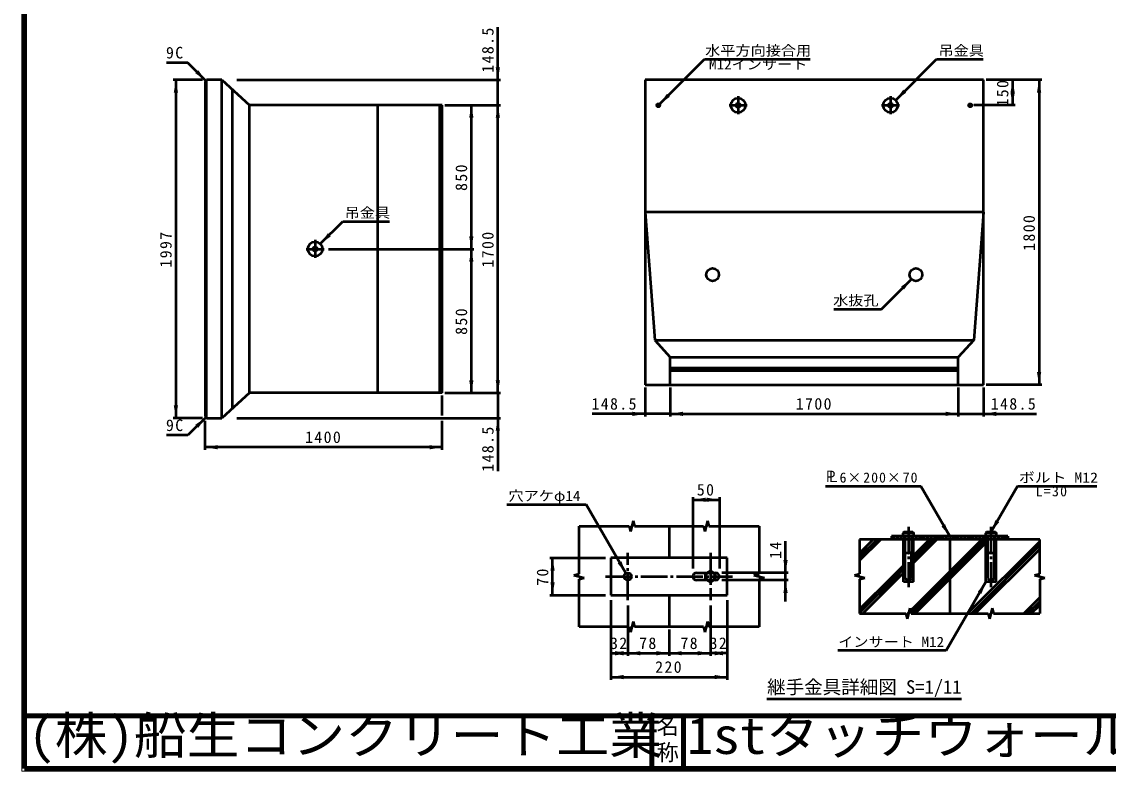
# Model space of a CAD drawing. Units: millimetres, scale not verified, with parts at other scales. Extents: x 100 to 4105, y 100 to 2870.
# Drawn here: x 100 to 2152, y 100 to 1516 of the extents above; entities that cross this region are included whole.
import ezdxf
from ezdxf.enums import TextEntityAlignment as Align

# ---------------------------------------------------------------- set-up
doc = ezdxf.new("R2010")
doc.units = ezdxf.units.MM
doc.header["$LTSCALE"] = 5
doc.linetypes.add('USER1', pattern=[8, 4, -4])
doc.linetypes.add('USER2', pattern=[13.4, 10, -1.2, 1, -1.2])
doc.layers.add('V-nasSTD', color=7, linetype='Continuous', lineweight=50)
doc.styles.add('ＭＳ ゴシック', font='')
doc.styles.get('ＭＳ ゴシック').set_extended_font_data('MS Gothic')

msp = doc.modelspace()

# ---------------------------------------------------------------- hatches: boundary and pattern name
at = {"layer": 'V-nasSTD'}
for points in [[(430.631, 1421.929), (433.459, 1424.758), (447.601, 1404.959), (427.802, 1419.101)], [(999.161, 1430.399), (1003.161, 1430.399), (999.161, 1406.399), (995.161, 1430.399)], [(391.161, 1382.399), (387.161, 1382.399), (391.161, 1406.399), (395.161, 1382.399)], [(1971.401, 1382.399), (1967.401, 1382.399), (1971.401, 1406.399), (1975.401, 1382.399)], [(2021.401, 1382.399), (2017.401, 1382.399), (2021.401, 1406.399), (2025.401, 1382.399)], [(1321.442, 1377.519), (1324.27, 1374.691), (1304.471, 1360.548), (1318.613, 1380.347)], [(1767.582, 1385.099), (1770.41, 1382.271), (1750.611, 1368.129), (1764.753, 1387.928)], [(1971.401, 1382.399), (1975.401, 1382.399), (1971.401, 1358.399), (1967.401, 1382.399)], [(949.161, 1334.879), (945.161, 1334.879), (949.161, 1358.879), (953.161, 1334.879)], [(999.161, 1334.879), (995.161, 1334.879), (999.161, 1358.879), (1003.161, 1334.879)], [(680.862, 1113.579), (683.69, 1110.751), (663.891, 1096.609), (678.033, 1116.408)], [(949.161, 1110.879), (953.161, 1110.879), (949.161, 1086.879), (945.161, 1110.879)], [(949.161, 1062.879), (945.161, 1062.879), (949.161, 1086.879), (953.161, 1062.879)], [(1763.426, 1012.943), (1760.597, 1015.771), (1780.396, 1029.914), (1766.254, 1010.115)], [(2021.401, 854.399), (2025.401, 854.399), (2021.401, 830.399), (2017.401, 854.399)], [(949.161, 838.879), (953.161, 838.879), (949.161, 814.879), (945.161, 838.879)], [(999.161, 838.879), (1003.161, 838.879), (999.161, 814.879), (995.161, 838.879)], [(391.161, 791.359), (395.161, 791.359), (391.161, 767.359), (387.161, 791.359)], [(430.631, 751.828), (433.459, 749), (447.601, 768.799), (427.802, 754.657)], [(999.161, 743.359), (995.161, 743.359), (999.161, 767.359), (1003.161, 743.359)], [(1253.361, 775.399), (1253.361, 779.399), (1277.361, 775.399), (1253.361, 771.399)], [(1348.881, 775.399), (1348.881, 771.399), (1324.881, 775.399), (1348.881, 779.399)], [(1844.881, 775.399), (1844.881, 779.399), (1868.881, 775.399), (1844.881, 771.399)], [(1940.401, 775.399), (1940.401, 771.399), (1916.401, 775.399), (1940.401, 779.399)], [(470.161, 712.359), (470.161, 708.359), (446.161, 712.359), (470.161, 716.359)], [(870.161, 712.359), (870.161, 716.359), (894.161, 712.359), (870.161, 708.359)], [(1391.538, 613.037), (1391.538, 609.037), (1367.538, 613.037), (1391.538, 617.037)], [(1393.538, 613.037), (1393.538, 617.037), (1417.538, 613.037), (1393.538, 609.037)], [(1942.538, 572.822), (1946.002, 570.822), (1930.538, 552.037), (1939.073, 574.822)], [(1840.538, 564.822), (1844.002, 566.822), (1852.538, 544.037), (1837.073, 562.822)], [(1102.538, 479.037), (1098.538, 479.037), (1102.538, 503.037), (1106.538, 479.037)], [(1229.038, 494.884), (1232.502, 496.884), (1241.038, 474.099), (1225.573, 492.884)], [(1542.538, 499.037), (1546.538, 499.037), (1542.538, 475.037), (1538.538, 499.037)], [(1102.538, 457.037), (1106.538, 457.037), (1102.538, 433.037), (1098.538, 457.037)], [(1542.538, 437.037), (1538.538, 437.037), (1542.538, 461.037), (1546.538, 437.037)], [(1909.038, 437.252), (1912.502, 435.252), (1921.038, 458.037), (1905.573, 439.252)], [(1236.538, 323.037), (1236.538, 319.037), (1212.538, 323.037), (1236.538, 327.037)], [(1220.538, 323.037), (1220.538, 327.037), (1244.538, 323.037), (1220.538, 319.037)], [(1268.538, 323.037), (1268.538, 319.037), (1244.538, 323.037), (1268.538, 327.037)], [(1298.538, 323.037), (1298.538, 327.037), (1322.538, 323.037), (1298.538, 319.037)], [(1346.538, 323.037), (1346.538, 319.037), (1322.538, 323.037), (1346.538, 327.037)], [(1376.538, 323.037), (1376.538, 327.037), (1400.538, 323.037), (1376.538, 319.037)], [(1424.538, 323.037), (1424.538, 319.037), (1400.538, 323.037), (1424.538, 327.037)], [(1408.538, 323.037), (1408.538, 327.037), (1432.538, 323.037), (1408.538, 319.037)], [(1236.538, 278.037), (1236.538, 274.037), (1212.538, 278.037), (1236.538, 282.037)], [(1408.538, 278.037), (1408.538, 282.037), (1432.538, 278.037), (1408.538, 274.037)]]:
    msp.add_hatch(color=256, dxfattribs=at).paths.add_polyline_path(points)

# ---------------------------------------------------------------- linework, layer by layer
at = {"layer": 'V-nasSTD', "lineweight": 100}
for p, q in [((105, 2865), (105, 105)), ((105, 205), (4100, 205)), ((1290, 205), (1290, 105)), ((1350, 205), (1350, 105)), ((105, 105), (4100, 105))]:
    msp.add_line(p, q, dxfattribs=at)
at = {"layer": 'V-nasSTD'}
for p, q in [((999.161, 1406.399), (999.161, 1506.399)), ((413.66, 1438.9), (373.66, 1438.9)), ((447.601, 1404.959), (413.66, 1438.9)), ((1304.471, 1360.548), (1389.324, 1445.401)), ((1389.324, 1445.401), (1589.324, 1445.401)), ((1750.611, 1368.129), (1827.884, 1445.401)), ((1827.884, 1445.401), (1915.884, 1445.401)), ((441.161, 1406.399), (386.161, 1406.399)), ((391.161, 1406.399), (391.161, 767.359)), ((449.041, 1406.399), (446.161, 1403.519)), ((446.161, 1403.519), (446.161, 770.239)), ((478.161, 1406.399), (449.041, 1406.399)), ((449.041, 767.359), (449.041, 1406.399)), ((478.161, 767.359), (478.161, 1406.399)), ((478.161, 1406.399), (530.127, 1358.879)), ((506.161, 1406.399), (1004.161, 1406.399)), ((999.161, 1358.879), (999.161, 1406.399)), ((1277.361, 1406.399), (1277.361, 830.399)), ((1916.401, 1406.399), (1277.361, 1406.399)), ((1916.401, 830.399), (1916.401, 1406.399)), ((2026.401, 1406.399), (1921.401, 1406.399)), ((1971.401, 1406.399), (1971.401, 1358.399)), ((2021.401, 1406.399), (2021.401, 830.399)), ((498.127, 785.616), (498.127, 1388.141)), ((894.161, 1358.879), (530.127, 1358.879)), ((530.127, 814.879), (530.127, 1358.879)), ((772.561, 814.879), (772.561, 1358.879)), ((889.361, 814.879), (889.361, 1358.879)), ((894.161, 814.879), (894.161, 1358.879)), ((899.161, 1358.879), (1004.161, 1358.879)), ((949.161, 1086.879), (949.161, 1358.879)), ((999.161, 814.879), (999.161, 1358.879)), ((1976.401, 1358.399), (1898.401, 1358.399)), ((1277.361, 1156.799), (1295.617, 914.364)), ((1916.401, 1156.799), (1277.361, 1156.799)), ((1916.401, 1156.799), (1898.146, 914.364)), ((663.891, 1096.609), (706.318, 1139.035)), ((706.318, 1139.035), (794.318, 1139.035)), ((679.161, 1086.879), (954.161, 1086.879)), ((949.161, 814.879), (949.161, 1086.879)), ((1723.828, 973.345), (1780.396, 1029.914)), ((1633.828, 973.345), (1723.828, 973.345)), ((1295.617, 914.364), (1898.146, 914.364)), ((1295.617, 914.364), (1324.881, 882.364)), ((1898.146, 914.364), (1868.881, 882.364)), ((1324.881, 830.399), (1324.881, 882.364)), ((1324.881, 882.364), (1868.881, 882.364)), ((1324.881, 862.399), (1868.881, 862.399)), ((1868.881, 830.399), (1868.881, 882.364)), ((1324.881, 857.599), (1868.881, 857.599)), ((1277.361, 830.399), (1916.401, 830.399)), ((1277.361, 825.399), (1277.361, 770.399)), ((1324.881, 825.399), (1324.881, 770.399)), ((1868.881, 825.399), (1868.881, 770.399)), ((1916.401, 825.399), (1916.401, 770.399)), ((2026.401, 830.399), (1921.401, 830.399)), ((530.127, 814.879), (478.161, 767.359)), ((894.161, 814.879), (530.127, 814.879)), ((894.161, 772.359), (894.161, 809.879)), ((899.161, 814.879), (1004.161, 814.879)), ((999.161, 814.879), (999.161, 767.359)), ((441.161, 767.359), (386.161, 767.359)), ((447.601, 768.799), (413.66, 734.858)), ((446.161, 770.239), (449.041, 767.359)), ((446.161, 707.359), (446.161, 762.359)), ((449.041, 767.359), (478.161, 767.359)), ((506.161, 767.359), (1004.161, 767.359)), ((894.161, 707.359), (894.161, 762.359)), ((999.161, 767.359), (999.161, 667.359)), ((1277.361, 775.399), (1177.361, 775.399)), ((1324.881, 775.399), (1277.361, 775.399)), ((1324.881, 775.399), (1868.881, 775.399)), ((1868.881, 775.399), (1916.401, 775.399)), ((1916.401, 775.399), (2016.401, 775.399)), ((413.66, 734.858), (373.66, 734.858)), ((894.161, 712.359), (446.161, 712.359)), ((1617.919, 638.639), (1797.919, 638.639)), ((1797.919, 638.639), (1852.538, 544.037)), ((1980.538, 638.639), (1930.538, 552.037)), ((1980.538, 638.639), (2130.538, 638.639)), ((1367.538, 618.037), (1367.538, 483.037)), ((1417.538, 618.037), (1417.538, 483.037)), ((1016.038, 604.003), (1166.038, 604.003)), ((1241.038, 474.099), (1166.038, 604.003)), ((1367.538, 613.037), (1417.538, 613.037)), ((1152.538, 563.037), (1247.538, 563.037)), ((1152.538, 473.037), (1152.538, 563.037)), ((1247.538, 563.037), (1250.038, 553.037)), ((1255.038, 573.037), (1250.038, 553.037)), ((1255.038, 573.037), (1257.538, 563.037)), ((1257.538, 563.037), (1387.538, 563.037)), ((1322.538, 563.037), (1322.538, 503.037)), ((1387.538, 563.037), (1390.038, 553.037)), ((1395.038, 573.037), (1390.038, 553.037)), ((1395.038, 573.037), (1397.538, 563.037)), ((1397.538, 563.037), (1492.538, 563.037)), ((1492.538, 563.037), (1492.538, 473.037)), ((1542.538, 475.037), (1542.538, 535.037)), ((1682.538, 538.037), (1682.538, 473.037)), ((2022.538, 538.037), (1682.538, 538.037)), ((1708.241, 538.037), (1682.538, 512.333)), ((1715.313, 538.037), (1682.538, 505.262)), ((1722.384, 538.037), (1682.538, 498.191)), ((1962.538, 544.037), (1742.538, 544.037)), ((1742.538, 544.037), (1742.538, 538.037)), ((1743.597, 538.037), (1749.597, 544.037)), ((1750.668, 538.037), (1756.668, 544.037)), ((1757.739, 538.037), (1763.739, 544.037)), ((1766.038, 552.037), (1764.038, 550.037)), ((1764.038, 550.037), (1764.038, 544.037)), ((1785.038, 550.037), (1764.038, 550.037)), ((1764.038, 544.037), (1785.038, 544.037)), ((1764.81, 538.037), (1768.538, 541.764)), ((1765.038, 458.037), (1765.038, 538.037)), ((1783.038, 552.037), (1766.038, 552.037)), ((1768.538, 514.037), (1768.538, 544.037)), ((1913.302, 538.037), (1778.29, 403.025)), ((1920.373, 538.037), (1780.373, 398.037)), ((1784.952, 544.037), (1780.538, 539.622)), ((1780.538, 544.037), (1780.538, 514.037)), ((1783.038, 552.037), (1785.038, 550.037)), ((1784.038, 458.037), (1784.038, 538.037)), ((1814.307, 538.037), (1784.038, 507.767)), ((1821.379, 538.037), (1784.038, 500.696)), ((1828.45, 538.037), (1784.038, 493.625)), ((1785.038, 544.037), (1785.038, 550.037)), ((1786.023, 538.037), (1792.023, 544.037)), ((1793.094, 538.037), (1799.094, 544.037)), ((1800.165, 538.037), (1806.165, 544.037)), ((1807.236, 538.037), (1813.236, 544.037)), ((1814.307, 538.037), (1820.307, 544.037)), ((1821.379, 538.037), (1827.379, 544.037)), ((1828.45, 538.037), (1834.45, 544.037)), ((1835.521, 538.037), (1841.521, 544.037)), ((1842.592, 538.037), (1848.592, 544.037)), ((1849.663, 538.037), (1852.538, 540.912)), ((1855.663, 544.037), (1852.538, 540.912)), ((1852.538, 538.037), (1852.538, 398.037)), ((1856.734, 538.037), (1862.734, 544.037)), ((1863.805, 538.037), (1869.805, 544.037)), ((1870.876, 538.037), (1876.876, 544.037)), ((1877.947, 538.037), (1883.947, 544.037)), ((1885.018, 538.037), (1891.018, 544.037)), ((1886.439, 398.037), (2022.538, 534.135)), ((1892.089, 538.037), (1898.089, 544.037)), ((1899.16, 538.037), (1905.16, 544.037)), ((1906.231, 538.037), (1912.231, 544.037)), ((1913.302, 538.037), (1919.302, 544.037)), ((1922.038, 552.037), (1920.038, 550.037)), ((1920.038, 550.037), (1920.038, 544.037)), ((1941.038, 550.037), (1920.038, 550.037)), ((1920.038, 544.037), (1941.038, 544.037)), ((1920.373, 538.037), (1924.538, 542.201)), ((1921.038, 458.037), (1921.038, 538.037)), ((1939.038, 552.037), (1922.038, 552.037)), ((1924.538, 514.037), (1924.538, 544.037)), ((1940.516, 544.037), (1936.538, 540.059)), ((1936.538, 544.037), (1936.538, 514.037)), ((1939.038, 552.037), (1941.038, 550.037)), ((1940.038, 458.037), (1940.038, 538.037)), ((1941.038, 544.037), (1941.038, 550.037)), ((1941.587, 538.037), (1947.587, 544.037)), ((1948.658, 538.037), (1954.658, 544.037)), ((1955.729, 538.037), (1961.729, 544.037)), ((1962.538, 544.037), (1962.538, 538.037)), ((2022.538, 473.037), (2022.538, 538.037)), ((1768.538, 464.037), (1768.538, 514.037)), ((1780.538, 464.037), (1780.538, 514.037)), ((1787.445, 398.037), (1921.038, 531.63)), ((1893.511, 398.037), (2022.538, 527.064)), ((1900.582, 398.037), (2022.538, 519.993)), ((1924.538, 464.037), (1924.538, 514.037)), ((1936.538, 464.037), (1936.538, 514.037)), ((1097.538, 503.037), (1202.538, 503.037)), ((1102.538, 433.037), (1102.538, 503.037)), ((1212.538, 503.037), (1212.538, 433.037)), ((1432.538, 503.037), (1212.538, 503.037)), ((1432.538, 433.037), (1432.538, 503.037)), ((1142.538, 470.537), (1152.538, 473.037)), ((1374.538, 475.037), (1394.475, 475.037)), ((1391.444, 473.287), (1400.538, 478.537)), ((1391.444, 462.787), (1391.444, 473.287)), ((1400.538, 478.537), (1409.631, 473.287)), ((1406.6, 475.037), (1410.538, 475.037)), ((1409.631, 473.287), (1409.631, 462.787)), ((1547.538, 475.037), (1422.538, 475.037)), ((1482.538, 470.537), (1492.538, 473.037)), ((1542.538, 461.037), (1542.538, 475.037)), ((1672.538, 470.537), (1682.538, 473.037)), ((1744.307, 468.037), (1765.038, 488.767)), ((1751.379, 468.037), (1765.038, 481.696)), ((1758.45, 468.037), (1765.038, 474.625)), ((2012.538, 470.537), (2022.538, 473.037)), ((1142.538, 470.537), (1162.538, 465.537)), ((1152.538, 463.037), (1162.538, 465.537)), ((1152.538, 373.037), (1152.538, 463.037)), ((1394.475, 461.037), (1374.538, 461.037)), ((1400.538, 457.537), (1391.444, 462.787)), ((1409.631, 462.787), (1400.538, 457.537)), ((1410.538, 461.037), (1406.6, 461.037)), ((1547.538, 461.037), (1422.538, 461.037)), ((1482.538, 470.537), (1502.538, 465.537)), ((1492.538, 463.037), (1502.538, 465.537)), ((1492.538, 463.037), (1492.538, 373.037)), ((1542.538, 421.037), (1542.538, 461.037)), ((1672.538, 470.537), (1692.538, 465.537)), ((1744.307, 468.037), (1682.538, 406.267)), ((1751.379, 468.037), (1682.538, 399.196)), ((1682.538, 463.037), (1692.538, 465.537)), ((1682.806, 463.104), (1682.538, 462.836)), ((1682.538, 463.037), (1682.538, 398.037)), ((1758.45, 468.037), (1688.45, 398.037)), ((1784.038, 458.037), (1765.038, 458.037)), ((1846.038, 328.133), (1921.038, 458.037)), ((1940.038, 458.037), (1921.038, 458.037)), ((2012.538, 470.537), (2032.538, 465.537)), ((2022.538, 463.037), (2032.538, 465.537)), ((2022.538, 463.037), (2022.538, 398.037)), ((2031.449, 465.265), (2031.884, 465.7)), ((1097.538, 433.037), (1202.538, 433.037)), ((1212.538, 433.037), (1432.538, 433.037)), ((1322.538, 433.037), (1322.538, 373.037)), ((1212.538, 423.037), (1212.538, 273.037)), ((1244.538, 413.037), (1244.538, 318.037)), ((1400.538, 413.037), (1400.538, 318.037)), ((1432.538, 423.037), (1432.538, 273.037)), ((1992.506, 398.037), (2022.538, 428.069)), ((1999.577, 398.037), (2022.538, 420.998)), ((2006.648, 398.037), (2022.538, 413.927)), ((1682.538, 398.037), (1769.538, 398.037)), ((1769.538, 398.037), (1772.038, 388.037)), ((1770.29, 395.025), (1774.949, 399.684)), ((1777.038, 408.037), (1772.038, 388.037)), ((1777.038, 408.037), (1779.538, 398.037)), ((1779.538, 398.037), (1925.538, 398.037)), ((1925.538, 398.037), (1928.038, 388.037)), ((1933.038, 408.037), (1928.038, 388.037)), ((1933.038, 408.037), (1935.538, 398.037)), ((1935.538, 398.037), (2022.538, 398.037)), ((1247.538, 373.037), (1152.538, 373.037)), ((1247.538, 373.037), (1250.038, 363.037)), ((1255.038, 383.037), (1250.038, 363.037)), ((1255.038, 383.037), (1257.538, 373.037)), ((1387.538, 373.037), (1257.538, 373.037)), ((1387.538, 373.037), (1390.038, 363.037)), ((1395.038, 383.037), (1390.038, 363.037)), ((1395.038, 383.037), (1397.538, 373.037)), ((1492.538, 373.037), (1397.538, 373.037)), ((1322.538, 368.037), (1322.538, 318.037)), ((1212.538, 323.037), (1244.538, 323.037)), ((1244.538, 323.037), (1322.538, 323.037)), ((1322.538, 323.037), (1400.538, 323.037)), ((1432.538, 323.037), (1400.538, 323.037)), ((1846.038, 328.133), (1641.038, 328.133)), ((1212.538, 278.037), (1432.538, 278.037)), ((1507.538, 237.009), (1875.038, 237.009))]:
    msp.add_line(p, q, dxfattribs=at)
at = {"layer": 'V-nasSTD', "linetype": 'USER2'}
for p, q in [((1452.881, 1375.839), (1452.881, 1341.919)), ((1740.881, 1375.839), (1740.881, 1341.919)), ((1297.521, 1358.399), (1307.121, 1358.399)), ((1302.321, 1353.599), (1302.321, 1363.199)), ((1435.921, 1358.399), (1469.841, 1358.399)), ((1723.921, 1358.399), (1757.841, 1358.399)), ((1886.641, 1358.399), (1896.241, 1358.399)), ((1891.441, 1353.599), (1891.441, 1363.199)), ((654.161, 1104.319), (654.161, 1070.399)), ((637.201, 1086.879), (671.121, 1086.879)), ((1774.538, 562.037), (1774.538, 448.037)), ((1930.538, 562.037), (1930.538, 448.037)), ((1244.538, 423.037), (1244.538, 513.037)), ((1400.538, 513.037), (1400.538, 423.037)), ((1202.538, 468.037), (1442.538, 468.037))]:
    msp.add_line(p, q, dxfattribs=at)
at = {"layer": 'V-nasSTD', "linetype": 'USER1'}
for p, q in [((1394.475, 475.037), (1406.6, 475.037)), ((1406.6, 461.037), (1394.475, 461.037))]:
    msp.add_line(p, q, dxfattribs=at)
at = {"layer": 'V-nasSTD', "lineweight": 13}
msp.add_lwpolyline([(100, 100), (100, 2870), (4105, 2870), (4105, 100)], close=True, dxfattribs=at)
at = {"layer": 'V-nasSTD'}
for centre, radius in [((1302.321, 1358.399), 3.04), ((1302.321, 1358.399), 1.92), ((1302.321, 1358.399), 1.6), ((1452.881, 1358.399), 13.76), ((1452.881, 1358.399), 4), ((1740.881, 1358.399), 13.76), ((1740.881, 1358.399), 4), ((1891.441, 1358.399), 3.04), ((1891.441, 1358.399), 1.92), ((1891.441, 1358.399), 1.6), ((654.161, 1086.879), 13.76), ((654.161, 1086.879), 4), ((1404.881, 1038.399), 12), ((1788.881, 1038.399), 12), ((1244.538, 468.037), 7), ((1400.538, 468.037), 8.5)]:
    msp.add_circle(centre, radius, dxfattribs=at)
for centre, radius, start, end in [((1774.538, 523.474), 28.562, 68.4314, 111.5686), ((1930.538, 523.474), 28.562, 68.4314, 111.5686), ((1774.538, 522.037), 10, 233.1301, 306.8699), ((1930.538, 522.037), 10, 233.1301, 306.8699), ((1374.538, 468.037), 7, 90, 270), ((1410.538, 468.037), 7, 270, 90), ((1774.538, 472.037), 10, 233.1301, 306.8699), ((1930.538, 472.037), 10, 233.1301, 306.8699)]:
    msp.add_arc(centre, radius, start, end, dxfattribs=at)

# ---------------------------------------------------------------- texts
at = {"layer": 'V-nasSTD', "style": 'ＭＳ ゴシック'}
for s, height, width, p in [('水平方向接合用', 19.06, 1.1, (1490.824, 1471.401)), ('吊金具', 19.06, 1.1, (1874.384, 1471.401)), ('M12インサート', 19.06, 1.1, (1490.824, 1445.401)), ('吊金具', 19.06, 1.1, (752.818, 1165.035)), ('水抜孔', 19.06, 1.1, (1675.328, 999.345)), ('Ｐ', 21.63, 0.9, (1627.796, 668.139)), ('Ｌ', 21.63, 0.9, (1632.419, 668.139)), ('ボルト M12', 19.06, 1.15, (2058.038, 664.639)), ('穴アケφ14', 19.06, 1.1, (1087.288, 630.003)), ('インサート M12', 19.06, 1.1, (1742.038, 354.133))]:
    msp.add_text(s, height=height, dxfattribs=dict(at, width=width)).set_placement(p, align=Align.TOP_CENTER)
msp.add_text('継手金具詳細図 S=1/11', height=25.66, dxfattribs=at).set_placement((1691.288, 272.009), align=Align.TOP_CENTER)
at = {"layer": 'V-nasSTD', "style": 'ＭＳ ゴシック', "width": 1.05}
for s, p in [('(株)船生コンクリート工業', (112.5, 202.55)), ('1stタッチウォール標準型', (1356.25, 202.47))]:
    msp.add_text(s, height=69.65, dxfattribs=at).set_placement(p, align=Align.TOP_LEFT)
at = {"layer": 'V-nasSTD', "style": 'ＭＳ ゴシック'}
for s, p in [('名', (1298.982, 200.999)), ('称', (1298.976, 151.01))]:
    msp.add_text(s, height=30.79, dxfattribs=at).set_placement(p, align=Align.TOP_LEFT)
at = {"layer": 'V-nasSTD', "char_height": 21.99, "attachment_point": 2, "rotation": 90, "style": 'ＭＳ ゴシック'}
for s, insert in [('\\T1.17;148.5', (969.161, 1463.899)), ('\\T1.17;150', (1941.401, 1382.399)), ('\\T1.17;850', (919.161, 1222.879)), ('\\T1.17;1800', (1991.401, 1118.399)), ('\\T1.17;1997', (361.161, 1086.879)), ('\\T1.17;1700', (969.161, 1086.879)), ('\\T1.17;850', (919.161, 950.879)), ('\\T1.17;148.5', (969.161, 709.859)), ('\\T1.17;14', (1512.538, 518.787)), ('\\T1.17;70', (1072.538, 468.037))]:
    msp.add_mtext(s, dxfattribs=dict(at, insert=insert))
at = {"layer": 'V-nasSTD', "attachment_point": 2, "style": 'ＭＳ ゴシック'}
for s, insert, char_height in [('\\T1.17;9C', (389.91, 1468.9), 21.99), ('\\T1.17;148.5', (1219.861, 805.399), 21.99), ('\\T1.17;1700', (1596.881, 805.399), 21.99), ('\\T1.17;148.5', (1973.901, 805.399), 21.99), ('\\T1.17;9C', (389.91, 764.858), 21.99), ('\\T1.17;1400', (670.161, 742.359), 21.99), ('\\T1.15;6×200×70', (1719.169, 664.639), 19.06), ('\\T1.17;50', (1392.537, 643.037), 21.99), ('\\T1.19;L=30', (2045.757, 638.639), 19.06), ('\\T1.17;32', (1228.537, 353.037), 21.99), ('\\T1.17;78', (1283.537, 353.037), 21.99), ('\\T1.17;78', (1361.537, 353.037), 21.99), ('\\T1.17;32', (1416.537, 353.037), 21.99), ('\\T1.17;220', (1322.538, 308.037), 21.99)]:
    msp.add_mtext(s, dxfattribs=dict(at, insert=insert, char_height=char_height))

doc.saveas('drawing.dxf')
